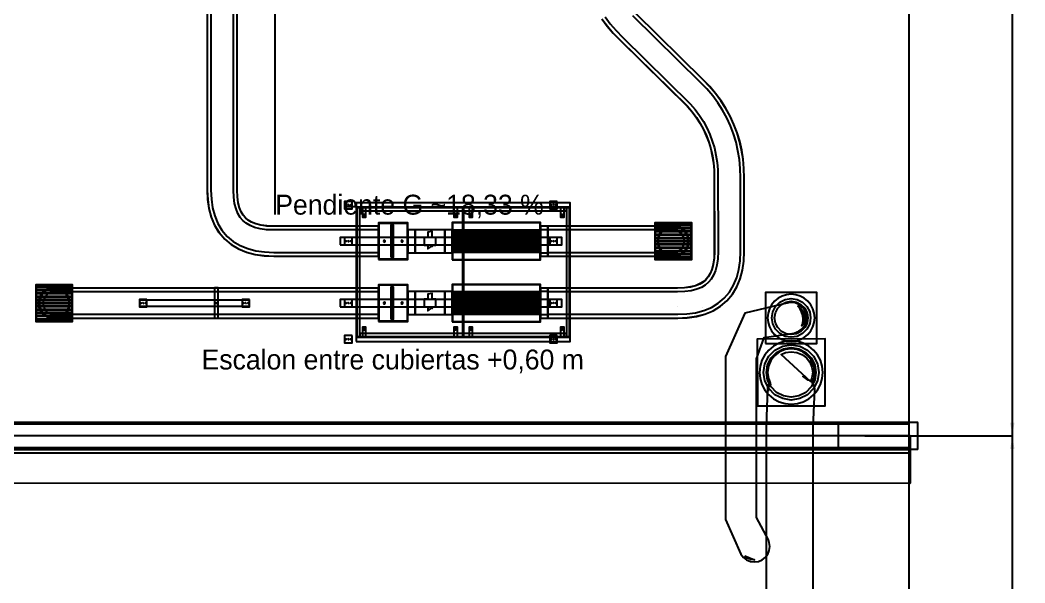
# Model space of a CAD drawing. Header units: metres. Extents: x 212.5 to 242.2, y -13.6 to 7.2.
# Drawn here: x 216.27 to 223.09, y -7 to -3.18 of the extents above; entities that cross this region are included whole.
import ezdxf

# ---------------------------------------------------------------- set-up
doc = ezdxf.new("R2010")
doc.units = ezdxf.units.M
for name, color, linetype in [('COTAS', 4, 'Continuous'), ('TEXTOS', 7, 'Continuous'), ('VISTA', 8, 'Continuous')]:
    doc.layers.add(name, color=color, linetype=linetype)
doc.dimstyles.get("Standard").update_dxf_attribs({"dimtxt": 2.5, "dimasz": 2.5, "dimexe": 1.25, "dimexo": 0.625, "dimtad": 1, "dimcen": 2.5, "dimazin": 3, "dimtfac": 1, "dimtmove": 0, "dimatfit": 3})

# ---------------------------------------------------------------- blocks, each defined once
blk = doc.blocks.new('_CLOSEDFILLED')
at = {"color": 0, "linetype": 'BYBLOCK'}
blk.add_solid([(-1, 0.164), (0, 0), (-1, -0.164)], dxfattribs=at)
blk = doc.blocks.new('*D2')
for p, q in [((223, 0.09), (223, -2.935)), ((222, 0), (223, 0)), ((223, -3.065), (223, -6.09)), ((222, -6), (223, -6))]:
    blk.add_line(p, q)
at = {"layer": 'Defpoints'}
for p in [(222, 0), (223, 0), (222, -6)]:
    blk.add_point(p, dxfattribs=at)
at = {"layer": 'COTAS', "xscale": 0.09, "yscale": 0.09}
for p, rotation in [((223, 0), 270), ((223, -6), 90)]:
    blk.add_blockref('_CLOSEDFILLED', p, dxfattribs=dict(at, rotation=rotation))
at = {"layer": 'COTAS', "insert": (223, -3), "char_height": 0.13, "attachment_point": 5, "rotation": 90}
blk.add_mtext('6', dxfattribs=at)
blk = doc.blocks.new('*D3')
for p, q in [((223, -5.91), (223, -8.935)), ((222, -6), (223, -6)), ((223, -9.065), (223, -12.09)), ((222, -12), (223, -12))]:
    blk.add_line(p, q)
at = {"layer": 'Defpoints'}
for p in [(222, -6), (223, -6), (222, -12)]:
    blk.add_point(p, dxfattribs=at)
at = {"layer": 'COTAS', "xscale": 0.09, "yscale": 0.09}
for p, rotation in [((223, -6), 270), ((223, -12), 90)]:
    blk.add_blockref('_CLOSEDFILLED', p, dxfattribs=dict(at, rotation=rotation))
at = {"layer": 'COTAS', "insert": (223, -9), "char_height": 0.13, "attachment_point": 5, "rotation": 90}
blk.add_mtext('6', dxfattribs=at)

msp = doc.modelspace()

# ---------------------------------------------------------------- linework, layer by layer
at = {"layer": 'VISTA'}
msp.add_line((218, -4.5), (218, -1), dxfattribs=at)
for points in [[(222.3, -6.0788), (222.3, 0.0984), (213.7, 0.0984), (213.7, -6.0788), (222.3, -6.0788)], [(218.521, -4.41), (218.471, -4.41), (218.471, -4.46), (218.521, -4.46), (218.521, -4.41)], [(218.55, -4.45), (220, -4.45), (220, -4.42), (218.55, -4.42), (218.55, -4.45)], [(219.913, -4.41), (219.863, -4.41), (219.863, -4.46), (219.913, -4.46), (219.913, -4.41)], [(218.4792, -4.4368), (218.4818, -4.4358), (218.4808, -4.4332), (218.4782, -4.4342), (218.4792, -4.4368)], [(218.4784, -4.4334), (218.4816, -4.4334), (218.4816, -4.4366), (218.4784, -4.4366), (218.4784, -4.4334)], [(218.4949, -4.4378), (218.4988, -4.4361), (218.4971, -4.4322), (218.4932, -4.4339), (218.4949, -4.4378)], [(218.5098, -4.4354), (218.5116, -4.4328), (218.5142, -4.4346), (218.5124, -4.4372), (218.5098, -4.4354)], [(218.5112, -4.4368), (218.5138, -4.4358), (218.5128, -4.4332), (218.5102, -4.4342), (218.5112, -4.4368)], [(218.55, -5.33), (218.575, -5.33), (218.575, -4.45), (218.55, -4.45), (218.55, -5.33)], [(218.55, -5.33), (218.575, -5.33), (218.575, -4.45), (218.55, -4.45), (218.55, -5.33)], [(219.2735, -5.327), (219.2735, -4.453), (218.553, -4.453), (218.553, -5.327), (219.2735, -5.327)], [(218.575, -4.475), (219.975, -4.475), (219.975, -4.45), (218.575, -4.45), (218.575, -4.475)], [(218.575, -4.475), (219.975, -4.475), (219.975, -4.45), (218.575, -4.45), (218.575, -4.475)], [(218.591, -4.45), (218.591, -4.517), (218.615, -4.517), (218.615, -4.45), (218.591, -4.45)], [(219.2115, -4.45), (219.2115, -4.517), (219.2355, -4.517), (219.2355, -4.45), (219.2115, -4.45)], [(219.997, -5.327), (219.997, -4.453), (219.2765, -4.453), (219.2765, -5.327), (219.997, -5.327)], [(219.3145, -4.45), (219.3145, -4.517), (219.3385, -4.517), (219.3385, -4.45), (219.3145, -4.45)], [(219.8712, -4.4368), (219.8738, -4.4358), (219.8728, -4.4332), (219.8702, -4.4342), (219.8712, -4.4368)], [(219.8704, -4.4334), (219.8736, -4.4334), (219.8736, -4.4366), (219.8704, -4.4366), (219.8704, -4.4334)], [(219.8869, -4.4378), (219.8908, -4.4361), (219.8891, -4.4322), (219.8852, -4.4339), (219.8869, -4.4378)], [(219.9018, -4.4354), (219.9036, -4.4328), (219.9062, -4.4346), (219.9044, -4.4372), (219.9018, -4.4354)], [(219.9032, -4.4368), (219.9058, -4.4358), (219.9048, -4.4332), (219.9022, -4.4342), (219.9032, -4.4368)], [(219.935, -4.45), (219.935, -4.517), (219.959, -4.517), (219.959, -4.45), (219.935, -4.45)], [(219.975, -5.33), (220, -5.33), (220, -4.45), (219.975, -4.45), (219.975, -5.33)], [(219.975, -5.33), (220, -5.33), (220, -4.45), (219.975, -4.45), (219.975, -5.33)], [(218.596, -4.509), (218.61, -4.509), (218.61, -4.501), (218.596, -4.501), (218.596, -4.509)], [(218.5975, -4.5073), (218.6007, -4.5105), (218.6053, -4.5105), (218.6085, -4.5073), (218.6085, -4.5027), (218.6053, -4.4995), (218.6007, -4.4995), (218.5975, -4.5027), (218.5975, -4.5073)], [(218.6071, -4.5042), (218.6038, -4.5091), (218.5989, -4.5058), (218.6022, -4.5009), (218.6071, -4.5042)], [(218.6015, -4.5087), (218.6067, -4.5065), (218.6045, -4.5013), (218.5993, -4.5035), (218.6015, -4.5087)], [(218.6007, -4.5015), (218.6065, -4.5027), (218.6053, -4.5085), (218.5995, -4.5073), (218.6007, -4.5015)], [(218.7, -4.557), (218.9, -4.557), (218.9, -4.555), (218.7, -4.555), (218.7, -4.557)], [(218.7, -4.803), (218.702, -4.803), (218.702, -4.557), (218.7, -4.557), (218.7, -4.803)], [(218.7, -4.803), (218.9, -4.803), (218.9, -4.557), (218.7, -4.557), (218.7, -4.803)], [(218.702, -4.803), (218.898, -4.803), (218.898, -4.557), (218.702, -4.557), (218.702, -4.803)], [(218.898, -4.803), (218.9, -4.803), (218.9, -4.557), (218.898, -4.557), (218.898, -4.803)], [(219.2, -4.8058), (219.8, -4.8058), (219.8, -4.5542), (219.2, -4.5542), (219.2, -4.8058)], [(219.2, -4.805), (219.202, -4.805), (219.202, -4.555), (219.2, -4.555), (219.2, -4.805)], [(219.202, -4.805), (219.798, -4.805), (219.798, -4.555), (219.202, -4.555), (219.202, -4.805)], [(219.2165, -4.509), (219.2305, -4.509), (219.2305, -4.501), (219.2165, -4.501), (219.2165, -4.509)], [(219.218, -4.5073), (219.2212, -4.5105), (219.2258, -4.5105), (219.229, -4.5073), (219.229, -4.5027), (219.2258, -4.4995), (219.2212, -4.4995), (219.218, -4.5027), (219.218, -4.5073)], [(219.2251, -4.5089), (219.2196, -4.5066), (219.2219, -4.5011), (219.2274, -4.5034), (219.2251, -4.5089)], [(219.222, -4.5087), (219.2272, -4.5065), (219.225, -4.5013), (219.2198, -4.5035), (219.222, -4.5087)], [(219.2212, -4.5015), (219.227, -4.5027), (219.2258, -4.5085), (219.22, -4.5073), (219.2212, -4.5015)], [(219.3195, -4.509), (219.3335, -4.509), (219.3335, -4.501), (219.3195, -4.501), (219.3195, -4.509)], [(219.321, -4.5073), (219.3242, -4.5105), (219.3288, -4.5105), (219.332, -4.5073), (219.332, -4.5027), (219.3288, -4.4995), (219.3242, -4.4995), (219.321, -4.5027), (219.321, -4.5073)], [(219.3306, -4.5042), (219.3273, -4.5091), (219.3224, -4.5058), (219.3257, -4.5009), (219.3306, -4.5042)], [(219.325, -4.5087), (219.3302, -4.5065), (219.328, -4.5013), (219.3228, -4.5035), (219.325, -4.5087)], [(219.3242, -4.5015), (219.33, -4.5027), (219.3288, -4.5085), (219.323, -4.5073), (219.3242, -4.5015)], [(219.798, -4.805), (219.8, -4.805), (219.8, -4.555), (219.798, -4.555), (219.798, -4.805)], [(219.94, -4.509), (219.954, -4.509), (219.954, -4.501), (219.94, -4.501), (219.94, -4.509)], [(219.9415, -4.5073), (219.9447, -4.5105), (219.9493, -4.5105), (219.9525, -4.5073), (219.9525, -4.5027), (219.9493, -4.4995), (219.9447, -4.4995), (219.9415, -4.5027), (219.9415, -4.5073)], [(219.9486, -4.5089), (219.9431, -4.5066), (219.9454, -4.5011), (219.9509, -4.5034), (219.9486, -4.5089)], [(219.9455, -4.5087), (219.9507, -4.5065), (219.9485, -4.5013), (219.9433, -4.5035), (219.9455, -4.5087)], [(219.9447, -4.5015), (219.9505, -4.5027), (219.9493, -4.5085), (219.9435, -4.5073), (219.9447, -4.5015)], [(220.575, -4.56), (220.825, -4.56), (220.825, -4.555), (220.575, -4.555), (220.575, -4.56)], [(220.825, -4.555), (220.575, -4.555), (220.575, -4.805), (220.825, -4.805), (220.825, -4.555)], [(220.575, -4.8), (220.58, -4.8), (220.58, -4.56), (220.575, -4.56), (220.575, -4.8)], [(220.82, -4.8), (220.825, -4.8), (220.825, -4.56), (220.82, -4.56), (220.82, -4.8)], [(218.785, -4.58), (218.803, -4.58), (218.803, -4.572), (218.785, -4.572), (218.785, -4.58)], [(218.785, -4.78), (218.803, -4.78), (218.803, -4.58), (218.785, -4.58), (218.785, -4.78)], [(218.785, -4.78), (218.803, -4.78), (218.803, -4.58), (218.785, -4.58), (218.785, -4.78)], [(218.793, -4.78), (218.795, -4.78), (218.795, -4.58), (218.793, -4.58), (218.793, -4.78)], [(218.9, -4.758), (218.95, -4.758), (218.95, -4.602), (218.9, -4.602), (218.9, -4.758)], [(218.95, -4.758), (219.15, -4.758), (219.15, -4.602), (218.95, -4.602), (218.95, -4.758)], [(219.01, -4.706), (219.0346, -4.706), (219.0346, -4.732), (219.0617, -4.713), (219.0654, -4.7156), (219.0654, -4.706), (219.09, -4.706), (219.09, -4.654), (219.0654, -4.654), (219.0654, -4.6141), (219.0346, -4.6188), (219.0346, -4.654), (219.01, -4.654), (219.01, -4.706)], [(219.15, -4.758), (219.2, -4.758), (219.2, -4.602), (219.15, -4.602), (219.15, -4.758)], [(219.798, -4.6052), (219.798, -4.6044), (219.202, -4.6044), (219.798, -4.6052)], [(219.202, -4.6103), (219.798, -4.6103), (219.798, -4.6065), (219.202, -4.6065), (219.202, -4.6103)], [(219.798, -4.6103), (219.798, -4.6065), (219.202, -4.6065), (219.202, -4.6096), (219.798, -4.6103)], [(219.202, -4.6223), (219.798, -4.6223), (219.798, -4.6159), (219.202, -4.6159), (219.202, -4.6223)], [(219.798, -4.6223), (219.798, -4.6159), (219.202, -4.6159), (219.202, -4.6217), (219.798, -4.6223)], [(219.202, -4.6399), (219.798, -4.6399), (219.798, -4.6316), (219.202, -4.6316), (219.202, -4.6399)], [(219.798, -4.6399), (219.798, -4.6316), (219.202, -4.6316), (219.202, -4.6395), (219.798, -4.6399)], [(219.8, -4.7815), (219.85, -4.7815), (219.85, -4.5785), (219.8, -4.5785), (219.8, -4.7815)], [(219.8, -4.758), (219.85, -4.758), (219.85, -4.602), (219.8, -4.602), (219.8, -4.758)], [(219.85, -4.7815), (220.7, -4.7815), (220.7198, -4.7796), (220.7388, -4.7738), (220.7564, -4.7644), (220.7718, -4.7518), (220.7844, -4.7364), (220.7938, -4.7188), (220.7996, -4.6998), (220.8015, -4.68), (220.7996, -4.6602), (220.7938, -4.6412), (220.7844, -4.6236), (220.7718, -4.6082), (220.7564, -4.5956), (220.7388, -4.5862), (220.7198, -4.5804), (220.7, -4.5785), (219.85, -4.5785), (219.85, -4.7815)], [(219.85, -4.781), (220.7, -4.781), (220.7197, -4.7791), (220.7387, -4.7733), (220.7561, -4.764), (220.7714, -4.7514), (220.784, -4.7361), (220.7933, -4.7187), (220.7991, -4.6997), (220.801, -4.68), (220.7991, -4.6603), (220.7933, -4.6413), (220.784, -4.6239), (220.7714, -4.6086), (220.7561, -4.596), (220.7387, -4.5867), (220.7197, -4.5809), (220.7, -4.579), (219.85, -4.579), (219.85, -4.781)], [(219.85, -4.756), (220.7, -4.756), (220.7291, -4.7502), (220.7537, -4.7337), (220.7632, -4.7222), (220.7702, -4.7091), (220.776, -4.68), (220.7702, -4.6509), (220.7537, -4.6263), (220.7291, -4.6098), (220.7, -4.604), (219.85, -4.604), (219.85, -4.756)], [(220.58, -4.5715), (220.82, -4.5715), (220.82, -4.5685), (220.58, -4.5685), (220.58, -4.5715)], [(220.58, -4.5935), (220.82, -4.5935), (220.82, -4.5905), (220.58, -4.5905), (220.58, -4.5935)], [(220.58, -4.6155), (220.82, -4.6155), (220.82, -4.6125), (220.58, -4.6125), (220.58, -4.6155)], [(220.58, -4.6375), (220.82, -4.6375), (220.82, -4.6345), (220.58, -4.6345), (220.58, -4.6375)], [(220.597, -4.7005), (220.595, -4.68), (220.597, -4.6595), (220.603, -4.6398), (220.6127, -4.6217), (220.6258, -4.6058), (220.6417, -4.5927), (220.6598, -4.583), (220.6795, -4.577), (220.7, -4.575), (220.7205, -4.577), (220.7402, -4.583), (220.7583, -4.5927), (220.7742, -4.6058), (220.7873, -4.6217), (220.797, -4.6398), (220.803, -4.6595), (220.805, -4.68), (220.803, -4.7005), (220.797, -4.7202), (220.7873, -4.7383), (220.7742, -4.7542), (220.7583, -4.7673), (220.7402, -4.777), (220.7205, -4.783), (220.7, -4.785), (220.6795, -4.783), (220.6598, -4.777), (220.6417, -4.7673), (220.6258, -4.7542), (220.6127, -4.7383), (220.603, -4.7202), (220.597, -4.7005)], [(220.595, -4.68), (220.597, -4.7005), (220.603, -4.7202), (220.6127, -4.7383), (220.6258, -4.7542), (220.6417, -4.7673), (220.6598, -4.777), (220.6795, -4.783), (220.7, -4.785), (220.7205, -4.783), (220.7402, -4.777), (220.7583, -4.7673), (220.7742, -4.7542), (220.7873, -4.7383), (220.797, -4.7202), (220.803, -4.7005), (220.805, -4.68), (220.803, -4.6595), (220.797, -4.6398), (220.7873, -4.6217), (220.7742, -4.6058), (220.7583, -4.5927), (220.7402, -4.583), (220.7205, -4.577), (220.7, -4.575), (220.6795, -4.577), (220.6598, -4.583), (220.6417, -4.5927), (220.6258, -4.6058), (220.6127, -4.6217), (220.603, -4.6398), (220.597, -4.6595), (220.595, -4.68)], [(220.6135, -4.7378), (220.6039, -4.7198), (220.598, -4.7003), (220.596, -4.68), (220.598, -4.6597), (220.6039, -4.6402), (220.6135, -4.6222), (220.6265, -4.6065), (220.6422, -4.5935), (220.6602, -4.5839), (220.6797, -4.578), (220.7, -4.576), (220.7203, -4.578), (220.7398, -4.5839), (220.7578, -4.5935), (220.7735, -4.6065), (220.7865, -4.6222), (220.7961, -4.6402), (220.802, -4.6597), (220.804, -4.68), (220.802, -4.7003), (220.7961, -4.7198), (220.7865, -4.7378), (220.7735, -4.7535), (220.7578, -4.7665), (220.7398, -4.7761), (220.7203, -4.782), (220.7, -4.784), (220.6797, -4.782), (220.6602, -4.7761), (220.6422, -4.7665), (220.6265, -4.7535), (220.6135, -4.7378)], [(220.596, -4.68), (220.598, -4.7003), (220.6039, -4.7198), (220.6135, -4.7378), (220.6265, -4.7535), (220.6422, -4.7665), (220.6602, -4.7761), (220.6797, -4.782), (220.7, -4.784), (220.7203, -4.782), (220.7398, -4.7761), (220.7578, -4.7665), (220.7735, -4.7535), (220.7865, -4.7378), (220.7961, -4.7198), (220.802, -4.7003), (220.804, -4.68), (220.802, -4.6597), (220.7961, -4.6402), (220.7865, -4.6222), (220.7735, -4.6065), (220.7578, -4.5935), (220.7398, -4.5839), (220.7203, -4.578), (220.7, -4.576), (220.6797, -4.578), (220.6602, -4.5839), (220.6422, -4.5935), (220.6265, -4.6065), (220.6135, -4.6222), (220.6039, -4.6402), (220.598, -4.6597), (220.596, -4.68)], [(220.6156, -4.7364), (220.6062, -4.7188), (220.6005, -4.6998), (220.5985, -4.68), (220.6005, -4.6602), (220.6062, -4.6412), (220.6156, -4.6236), (220.6282, -4.6082), (220.6436, -4.5956), (220.6612, -4.5862), (220.6802, -4.5804), (220.7, -4.5785), (220.7198, -4.5804), (220.7388, -4.5862), (220.7564, -4.5956), (220.7718, -4.6082), (220.7844, -4.6236), (220.7938, -4.6412), (220.7996, -4.6602), (220.8015, -4.68), (220.7996, -4.6998), (220.7938, -4.7188), (220.7844, -4.7364), (220.7718, -4.7518), (220.7564, -4.7644), (220.7388, -4.7738), (220.7198, -4.7796), (220.7, -4.7815), (220.6802, -4.7796), (220.6612, -4.7738), (220.6436, -4.7644), (220.6282, -4.7518), (220.6156, -4.7364)], [(220.7245, -4.6084), (220.7245, -4.6084), (220.7245, -4.6084), (220.7245, -4.6084)], [(220.7331, -4.6), (220.7331, -4.6), (220.7331, -4.6), (220.7331, -4.6)], [(220.7844, -4.6236), (220.7844, -4.6236), (220.7844, -4.6236), (220.7844, -4.6236)], [(217.7126, -4.6936), (217.7126, -4.6936), (217.7126, -4.6936), (217.7126, -4.6936)], [(218.44, -4.705), (219.944, -4.705), (219.944, -4.655), (218.44, -4.655), (218.44, -4.705)], [(218.521, -4.655), (218.471, -4.655), (218.471, -4.705), (218.521, -4.705), (218.521, -4.655)], [(218.4792, -4.6818), (218.4818, -4.6808), (218.4808, -4.6782), (218.4782, -4.6792), (218.4792, -4.6818)], [(218.4784, -4.6784), (218.4816, -4.6784), (218.4816, -4.6816), (218.4784, -4.6816), (218.4784, -4.6784)], [(218.4949, -4.6828), (218.4988, -4.6811), (218.4971, -4.6772), (218.4932, -4.6789), (218.4949, -4.6828)], [(218.5098, -4.6804), (218.5116, -4.6778), (218.5142, -4.6796), (218.5124, -4.6822), (218.5098, -4.6804)], [(218.5112, -4.6818), (218.5138, -4.6808), (218.5128, -4.6782), (218.5102, -4.6792), (218.5112, -4.6818)], [(218.735, -4.6833), (218.7388, -4.6859), (218.7433, -4.685), (218.7459, -4.6812), (218.745, -4.6767), (218.7412, -4.6741), (218.7367, -4.675), (218.7341, -4.6788), (218.735, -4.6833)], [(218.7389, -4.6828), (218.7428, -4.6811), (218.7411, -4.6772), (218.7372, -4.6789), (218.7389, -4.6828)], [(218.7379, -4.6779), (218.7421, -4.6779), (218.7421, -4.6821), (218.7379, -4.6821), (218.7379, -4.6779)], [(218.855, -4.6833), (218.8588, -4.6859), (218.8633, -4.685), (218.8659, -4.6812), (218.865, -4.6767), (218.8612, -4.6741), (218.8567, -4.675), (218.8541, -4.6788), (218.855, -4.6833)], [(218.8589, -4.6828), (218.8628, -4.6811), (218.8611, -4.6772), (218.8572, -4.6789), (218.8589, -4.6828)], [(218.8579, -4.6779), (218.8621, -4.6779), (218.8621, -4.6821), (218.8579, -4.6821), (218.8579, -4.6779)], [(219.202, -4.6615), (219.798, -4.6615), (219.798, -4.6519), (219.202, -4.6519), (219.202, -4.6615)], [(219.798, -4.6615), (219.798, -4.6519), (219.202, -4.6519), (219.202, -4.6613), (219.798, -4.6615)], [(219.202, -4.6849), (219.798, -4.6849), (219.798, -4.6751), (219.202, -4.6751), (219.202, -4.6849)], [(219.202, -4.6849), (219.798, -4.6849), (219.798, -4.6751), (219.202, -4.6751), (219.202, -4.6849)], [(219.202, -4.7081), (219.798, -4.7081), (219.798, -4.6985), (219.202, -4.6987), (219.202, -4.7081)], [(219.798, -4.7081), (219.798, -4.6985), (219.202, -4.6985), (219.202, -4.7078), (219.798, -4.7081)], [(219.295, -4.6833), (219.2988, -4.6859), (219.3033, -4.685), (219.3059, -4.6812), (219.305, -4.6767), (219.3012, -4.6741), (219.2967, -4.675), (219.2941, -4.6788), (219.295, -4.6833)], [(219.2989, -4.6828), (219.3028, -4.6811), (219.3011, -4.6772), (219.2972, -4.6789), (219.2989, -4.6828)], [(219.2979, -4.6779), (219.3021, -4.6779), (219.3021, -4.6821), (219.2979, -4.6821), (219.2979, -4.6779)], [(219.695, -4.6833), (219.6988, -4.6859), (219.7033, -4.685), (219.7059, -4.6812), (219.705, -4.6767), (219.7012, -4.6741), (219.6967, -4.675), (219.6941, -4.6788), (219.695, -4.6833)], [(219.6989, -4.6828), (219.7028, -4.6811), (219.7011, -4.6772), (219.6972, -4.6789), (219.6989, -4.6828)], [(219.6979, -4.6779), (219.7021, -4.6779), (219.7021, -4.6821), (219.6979, -4.6821), (219.6979, -4.6779)], [(219.913, -4.655), (219.863, -4.655), (219.863, -4.705), (219.913, -4.705), (219.913, -4.655)], [(219.8712, -4.6818), (219.8738, -4.6808), (219.8728, -4.6782), (219.8702, -4.6792), (219.8712, -4.6818)], [(219.8704, -4.6784), (219.8736, -4.6784), (219.8736, -4.6816), (219.8704, -4.6816), (219.8704, -4.6784)], [(219.8869, -4.6828), (219.8908, -4.6811), (219.8891, -4.6772), (219.8852, -4.6789), (219.8869, -4.6828)], [(219.9018, -4.6804), (219.9036, -4.6778), (219.9062, -4.6796), (219.9044, -4.6822), (219.9018, -4.6804)], [(219.9032, -4.6818), (219.9058, -4.6808), (219.9048, -4.6782), (219.9022, -4.6792), (219.9032, -4.6818)], [(220.58, -4.6595), (220.82, -4.6595), (220.82, -4.6565), (220.58, -4.6565), (220.58, -4.6595)], [(220.58, -4.6815), (220.82, -4.6815), (220.82, -4.6785), (220.58, -4.6785), (220.58, -4.6815)], [(220.58, -4.7035), (220.82, -4.7035), (220.82, -4.7005), (220.58, -4.7005), (220.58, -4.7035)], [(220.7991, -4.6997), (220.7991, -4.6997), (220.7991, -4.6997), (220.7991, -4.6997)], [(219.202, -4.7284), (219.798, -4.7284), (219.798, -4.72), (219.202, -4.7205), (219.202, -4.7284)], [(219.798, -4.7284), (219.798, -4.72), (219.202, -4.72), (219.202, -4.7279), (219.798, -4.7284)], [(219.202, -4.7441), (219.798, -4.7441), (219.798, -4.7377), (219.202, -4.7383), (219.202, -4.7441)], [(219.798, -4.7441), (219.798, -4.7377), (219.202, -4.7377), (219.202, -4.7434), (219.798, -4.7441)], [(219.202, -4.7535), (219.798, -4.7535), (219.798, -4.7497), (219.202, -4.7504), (219.202, -4.7535)], [(219.798, -4.7535), (219.798, -4.7497), (219.202, -4.7497), (219.202, -4.7527), (219.798, -4.7535)], [(219.798, -4.7556), (219.798, -4.7548), (219.202, -4.7548), (219.798, -4.7556)], [(220.58, -4.7255), (220.82, -4.7255), (220.82, -4.7225), (220.58, -4.7225), (220.58, -4.7255)], [(220.58, -4.7475), (220.82, -4.7475), (220.82, -4.7445), (220.58, -4.7445), (220.58, -4.7475)], [(220.58, -4.7695), (220.82, -4.7695), (220.82, -4.7665), (220.58, -4.7665), (220.58, -4.7695)], [(220.7564, -4.7644), (220.7564, -4.7644), (220.7564, -4.7644), (220.7564, -4.7644)], [(220.7632, -4.7222), (220.7632, -4.7222), (220.7632, -4.7222), (220.7632, -4.7222)], [(220.7718, -4.7518), (220.7718, -4.7518), (220.7718, -4.7518), (220.7718, -4.7518)], [(220.7844, -4.7364), (220.7844, -4.7364), (220.7844, -4.7364), (220.7844, -4.7364)], [(218.7, -4.805), (218.9, -4.805), (218.9, -4.803), (218.7, -4.803), (218.7, -4.805)], [(218.785, -4.788), (218.803, -4.788), (218.803, -4.78), (218.785, -4.78), (218.785, -4.788)], [(220.575, -4.805), (220.825, -4.805), (220.825, -4.8), (220.575, -4.8), (220.575, -4.805)], [(220.58, -4.7915), (220.82, -4.7915), (220.82, -4.7885), (220.58, -4.7885), (220.58, -4.7915)], [(220.9623, -4.8712), (220.9623, -4.8712), (220.9618, -4.871), (220.9623, -4.8712)], [(216.375, -4.98), (216.625, -4.98), (216.625, -4.975), (216.375, -4.975), (216.375, -4.98)], [(216.625, -4.975), (216.375, -4.975), (216.375, -5.225), (216.625, -5.225), (216.625, -4.975)], [(218.7, -4.977), (218.9, -4.977), (218.9, -4.975), (218.7, -4.975), (218.7, -4.977)], [(219.2, -5.2258), (219.8, -5.2258), (219.8, -4.9742), (219.2, -4.9742), (219.2, -5.2258)], [(219.2, -5.225), (219.202, -5.225), (219.202, -4.975), (219.2, -4.975), (219.2, -5.225)], [(219.202, -5.225), (219.798, -5.225), (219.798, -4.975), (219.202, -4.975), (219.202, -5.225)], [(219.798, -5.225), (219.8, -5.225), (219.8, -4.975), (219.798, -4.975), (219.798, -5.225)], [(220.9022, -4.957), (220.9022, -4.957), (220.9019, -4.9566), (220.9022, -4.957)], [(216.375, -5.22), (216.38, -5.22), (216.38, -4.98), (216.375, -4.98), (216.375, -5.22)], [(216.38, -4.9915), (216.62, -4.9915), (216.62, -4.9885), (216.38, -4.9885), (216.38, -4.9915)], [(216.38, -5.0135), (216.62, -5.0135), (216.62, -5.0105), (216.38, -5.0105), (216.38, -5.0135)], [(216.38, -5.0355), (216.62, -5.0355), (216.62, -5.0325), (216.38, -5.0325), (216.38, -5.0355)], [(216.397, -5.1205), (216.395, -5.1), (216.397, -5.0795), (216.403, -5.0598), (216.4127, -5.0417), (216.4258, -5.0258), (216.4417, -5.0127), (216.4598, -5.003), (216.4795, -4.997), (216.5, -4.995), (216.5205, -4.997), (216.5402, -5.003), (216.5583, -5.0127), (216.5742, -5.0258), (216.5873, -5.0417), (216.597, -5.0598), (216.603, -5.0795), (216.605, -5.1), (216.603, -5.1205), (216.597, -5.1402), (216.5873, -5.1583), (216.5742, -5.1742), (216.5583, -5.1873), (216.5402, -5.197), (216.5205, -5.203), (216.5, -5.205), (216.4795, -5.203), (216.4598, -5.197), (216.4417, -5.1873), (216.4258, -5.1742), (216.4127, -5.1583), (216.403, -5.1402), (216.397, -5.1205)], [(216.395, -5.1), (216.397, -5.1205), (216.403, -5.1402), (216.4127, -5.1583), (216.4258, -5.1742), (216.4417, -5.1873), (216.4598, -5.197), (216.4795, -5.203), (216.5, -5.205), (216.5205, -5.203), (216.5402, -5.197), (216.5583, -5.1873), (216.5742, -5.1742), (216.5873, -5.1583), (216.597, -5.1402), (216.603, -5.1205), (216.605, -5.1), (216.603, -5.0795), (216.597, -5.0598), (216.5873, -5.0417), (216.5742, -5.0258), (216.5583, -5.0127), (216.5402, -5.003), (216.5205, -4.997), (216.5, -4.995), (216.4795, -4.997), (216.4598, -5.003), (216.4417, -5.0127), (216.4258, -5.0258), (216.4127, -5.0417), (216.403, -5.0598), (216.397, -5.0795), (216.395, -5.1)], [(216.4135, -5.1578), (216.4039, -5.1398), (216.398, -5.1203), (216.396, -5.1), (216.398, -5.0797), (216.4039, -5.0602), (216.4135, -5.0422), (216.4265, -5.0265), (216.4422, -5.0135), (216.4602, -5.0039), (216.4797, -4.998), (216.5, -4.996), (216.5203, -4.998), (216.5398, -5.0039), (216.5578, -5.0135), (216.5735, -5.0265), (216.5865, -5.0422), (216.5961, -5.0602), (216.602, -5.0797), (216.604, -5.1), (216.602, -5.1203), (216.5961, -5.1398), (216.5865, -5.1578), (216.5735, -5.1735), (216.5578, -5.1865), (216.5398, -5.1961), (216.5203, -5.202), (216.5, -5.204), (216.4797, -5.202), (216.4602, -5.1961), (216.4422, -5.1865), (216.4265, -5.1735), (216.4135, -5.1578)], [(216.396, -5.1), (216.398, -5.1203), (216.4039, -5.1398), (216.4135, -5.1578), (216.4265, -5.1735), (216.4422, -5.1865), (216.4602, -5.1961), (216.4797, -5.202), (216.5, -5.204), (216.5203, -5.202), (216.5398, -5.1961), (216.5578, -5.1865), (216.5735, -5.1735), (216.5865, -5.1578), (216.5961, -5.1398), (216.602, -5.1203), (216.604, -5.1), (216.602, -5.0797), (216.5961, -5.0602), (216.5865, -5.0422), (216.5735, -5.0265), (216.5578, -5.0135), (216.5398, -5.0039), (216.5203, -4.998), (216.5, -4.996), (216.4797, -4.998), (216.4602, -5.0039), (216.4422, -5.0135), (216.4265, -5.0265), (216.4135, -5.0422), (216.4039, -5.0602), (216.398, -5.0797), (216.396, -5.1)], [(216.4156, -5.1564), (216.4062, -5.1388), (216.4005, -5.1198), (216.3985, -5.1), (216.4005, -5.0802), (216.4062, -5.0612), (216.4156, -5.0436), (216.4282, -5.0282), (216.4436, -5.0156), (216.4612, -5.0062), (216.4802, -5.0004), (216.5, -4.9985), (216.5198, -5.0004), (216.5388, -5.0062), (216.5564, -5.0156), (216.5718, -5.0282), (216.5844, -5.0436), (216.5938, -5.0612), (216.5995, -5.0802), (216.6015, -5.1), (216.5995, -5.1198), (216.5938, -5.1388), (216.5844, -5.1564), (216.5718, -5.1718), (216.5564, -5.1844), (216.5388, -5.1938), (216.5198, -5.1996), (216.5, -5.2015), (216.4802, -5.1996), (216.4612, -5.1938), (216.4436, -5.1844), (216.4282, -5.1718), (216.4156, -5.1564)], [(216.3985, -5.1), (216.4005, -5.1198), (216.4062, -5.1388), (216.4156, -5.1564), (216.4282, -5.1718), (216.4436, -5.1844), (216.4612, -5.1938), (216.4802, -5.1996), (216.5, -5.2015), (218.7, -5.2015), (218.7, -4.9985), (216.5, -4.9985), (216.4802, -5.0004), (216.4612, -5.0062), (216.4436, -5.0156), (216.4282, -5.0282), (216.4156, -5.0436), (216.4062, -5.0612), (216.4005, -5.0802), (216.3985, -5.1)], [(216.4009, -5.1197), (216.4067, -5.1387), (216.416, -5.1561), (216.4286, -5.1714), (216.4439, -5.184), (216.4613, -5.1933), (216.4803, -5.1991), (216.5, -5.201), (218.7, -5.201), (218.7, -4.999), (216.5, -4.999), (216.4803, -5.0009), (216.4613, -5.0067), (216.4439, -5.016), (216.4286, -5.0286), (216.416, -5.0439), (216.4067, -5.0613), (216.4009, -5.0803), (216.399, -5.1), (216.4009, -5.1197)], [(216.4156, -5.0436), (216.4156, -5.0436), (216.4156, -5.0436), (216.4156, -5.0436)], [(216.4255, -5.1148), (216.4368, -5.1422), (216.4578, -5.1632), (216.4852, -5.1745), (216.5, -5.176), (218.7, -5.176), (218.7, -5.024), (216.5, -5.024), (216.4852, -5.0255), (216.4578, -5.0368), (216.4368, -5.0578), (216.4255, -5.0852), (216.4255, -5.1148)], [(216.62, -5.22), (216.625, -5.22), (216.625, -4.98), (216.62, -4.98), (216.62, -5.22)], [(217.588, -5.1), (217.612, -5.1), (217.612, -4.997), (217.588, -4.997), (217.588, -5.1)], [(218.7, -5.223), (218.702, -5.223), (218.702, -4.977), (218.7, -4.977), (218.7, -5.223)], [(218.7, -5.223), (218.9, -5.223), (218.9, -4.977), (218.7, -4.977), (218.7, -5.223)], [(218.702, -5.223), (218.898, -5.223), (218.898, -4.977), (218.702, -4.977), (218.702, -5.223)], [(218.785, -5), (218.803, -5), (218.803, -4.992), (218.785, -4.992), (218.785, -5)], [(218.785, -5.2), (218.803, -5.2), (218.803, -5), (218.785, -5), (218.785, -5.2)], [(218.785, -5.2), (218.803, -5.2), (218.803, -5), (218.785, -5), (218.785, -5.2)], [(218.793, -5.2), (218.795, -5.2), (218.795, -5), (218.793, -5), (218.793, -5.2)], [(218.898, -5.223), (218.9, -5.223), (218.9, -4.977), (218.898, -4.977), (218.898, -5.223)], [(218.9, -5.178), (218.95, -5.178), (218.95, -5.022), (218.9, -5.022), (218.9, -5.178)], [(218.95, -5.178), (219.15, -5.178), (219.15, -5.022), (218.95, -5.022), (218.95, -5.178)], [(219.01, -5.126), (219.0346, -5.126), (219.0346, -5.152), (219.0617, -5.133), (219.0654, -5.1356), (219.0654, -5.126), (219.09, -5.126), (219.09, -5.074), (219.0654, -5.074), (219.0654, -5.0341), (219.0346, -5.0388), (219.0346, -5.074), (219.01, -5.074), (219.01, -5.126)], [(219.15, -5.178), (219.2, -5.178), (219.2, -5.022), (219.15, -5.022), (219.15, -5.178)], [(219.798, -5.0252), (219.798, -5.0244), (219.202, -5.0244), (219.798, -5.0252)], [(219.202, -5.0303), (219.798, -5.0303), (219.798, -5.0265), (219.202, -5.0265), (219.202, -5.0303)], [(219.798, -5.0303), (219.798, -5.0265), (219.202, -5.0265), (219.202, -5.0296), (219.798, -5.0303)], [(219.202, -5.0423), (219.798, -5.0423), (219.798, -5.0359), (219.202, -5.0359), (219.202, -5.0423)], [(219.798, -5.0423), (219.798, -5.0359), (219.202, -5.0359), (219.202, -5.0417), (219.798, -5.0423)], [(219.8, -5.2015), (219.85, -5.2015), (219.85, -4.9985), (219.8, -4.9985), (219.8, -5.2015)], [(219.8, -5.178), (219.85, -5.178), (219.85, -5.022), (219.8, -5.022), (219.8, -5.178)], [(220.7298, -5.0258), (220.7298, -5.0258), (220.7298, -5.0258), (220.7298, -5.0258)], [(221.1081, -4.9779), (221.1081, -4.9779), (221.1081, -4.9779), (221.1081, -4.9779)], [(221.1082, -4.978), (221.1082, -4.978), (221.1091, -4.9784), (221.1082, -4.978)], [(221.1247, -4.9862), (221.1247, -4.9862), (221.1247, -4.9862), (221.1247, -4.9862)], [(221.3253, -5.3731), (221.6747, -5.3731), (221.6747, -5.0269), (221.325, -5.0276), (221.3253, -5.3731)], [(221.3869, -5.0869), (221.367, -5.1111), (221.3522, -5.1388), (221.3431, -5.1688), (221.34, -5.2), (221.3431, -5.2312), (221.3522, -5.2612), (221.367, -5.2889), (221.3869, -5.3131), (221.4111, -5.333), (221.4388, -5.3478), (221.4688, -5.3569), (221.5, -5.36), (221.5312, -5.3569), (221.5612, -5.3478), (221.5889, -5.333), (221.6131, -5.3131), (221.633, -5.2889), (221.6478, -5.2612), (221.6569, -5.2312), (221.66, -5.2), (221.6569, -5.1688), (221.6478, -5.1388), (221.633, -5.1111), (221.6131, -5.0869), (221.5889, -5.067), (221.5612, -5.0522), (221.5312, -5.0431), (221.5, -5.04), (221.4688, -5.0431), (221.4388, -5.0522), (221.4111, -5.067), (221.3869, -5.0869)], [(216.38, -5.0575), (216.62, -5.0575), (216.62, -5.0545), (216.38, -5.0545), (216.38, -5.0575)], [(216.38, -5.0795), (216.62, -5.0795), (216.62, -5.0765), (216.38, -5.0765), (216.38, -5.0795)], [(216.38, -5.1015), (216.62, -5.1015), (216.62, -5.0985), (216.38, -5.0985), (216.38, -5.1015)], [(217.129, -5.075), (217.079, -5.075), (217.079, -5.125), (217.129, -5.125), (217.129, -5.075)], [(217.079, -5.12), (217.825, -5.12), (217.825, -5.08), (217.079, -5.08), (217.079, -5.12)], [(217.0872, -5.1018), (217.0898, -5.1008), (217.0888, -5.0982), (217.0862, -5.0992), (217.0872, -5.1018)], [(217.0864, -5.0984), (217.0896, -5.0984), (217.0896, -5.1016), (217.0864, -5.1016), (217.0864, -5.0984)], [(217.1029, -5.1028), (217.1068, -5.1011), (217.1051, -5.0972), (217.1012, -5.0989), (217.1029, -5.1028)], [(217.1178, -5.1004), (217.1196, -5.0978), (217.1222, -5.0996), (217.1204, -5.1022), (217.1178, -5.1004)], [(217.1192, -5.1018), (217.1218, -5.1008), (217.1208, -5.0982), (217.1182, -5.0992), (217.1192, -5.1018)], [(217.588, -5.203), (217.612, -5.203), (217.612, -5.1), (217.588, -5.1), (217.588, -5.203)], [(217.5989, -5.1028), (217.6028, -5.1011), (217.6011, -5.0972), (217.5972, -5.0989), (217.5989, -5.1028)], [(217.825, -5.075), (217.775, -5.075), (217.775, -5.125), (217.825, -5.125), (217.825, -5.075)], [(217.7832, -5.1018), (217.7858, -5.1008), (217.7848, -5.0982), (217.7822, -5.0992), (217.7832, -5.1018)], [(217.7824, -5.0984), (217.7856, -5.0984), (217.7856, -5.1016), (217.7824, -5.1016), (217.7824, -5.0984)], [(217.7989, -5.1028), (217.8028, -5.1011), (217.8011, -5.0972), (217.7972, -5.0989), (217.7989, -5.1028)], [(217.8138, -5.1004), (217.8156, -5.0978), (217.8182, -5.0996), (217.8164, -5.1022), (217.8138, -5.1004)], [(217.8152, -5.1018), (217.8178, -5.1008), (217.8168, -5.0982), (217.8142, -5.0992), (217.8152, -5.1018)], [(218.44, -5.125), (219.944, -5.125), (219.944, -5.075), (218.44, -5.075), (218.44, -5.125)], [(218.521, -5.075), (218.471, -5.075), (218.471, -5.125), (218.521, -5.125), (218.521, -5.075)], [(218.4792, -5.1018), (218.4818, -5.1008), (218.4808, -5.0982), (218.4782, -5.0992), (218.4792, -5.1018)], [(218.4784, -5.0984), (218.4816, -5.0984), (218.4816, -5.1016), (218.4784, -5.1016), (218.4784, -5.0984)], [(218.4949, -5.1028), (218.4988, -5.1011), (218.4971, -5.0972), (218.4932, -5.0989), (218.4949, -5.1028)], [(218.5098, -5.1004), (218.5116, -5.0978), (218.5142, -5.0996), (218.5124, -5.1022), (218.5098, -5.1004)], [(218.5112, -5.1018), (218.5138, -5.1008), (218.5128, -5.0982), (218.5102, -5.0992), (218.5112, -5.1018)], [(218.735, -5.1033), (218.7388, -5.1059), (218.7433, -5.105), (218.7459, -5.1012), (218.745, -5.0967), (218.7412, -5.0941), (218.7367, -5.095), (218.7341, -5.0988), (218.735, -5.1033)], [(218.7389, -5.1028), (218.7428, -5.1011), (218.7411, -5.0972), (218.7372, -5.0989), (218.7389, -5.1028)], [(218.7379, -5.0979), (218.7421, -5.0979), (218.7421, -5.1021), (218.7379, -5.1021), (218.7379, -5.0979)], [(218.855, -5.1033), (218.8588, -5.1059), (218.8633, -5.105), (218.8659, -5.1012), (218.865, -5.0967), (218.8612, -5.0941), (218.8567, -5.095), (218.8541, -5.0988), (218.855, -5.1033)], [(218.8589, -5.1028), (218.8628, -5.1011), (218.8611, -5.0972), (218.8572, -5.0989), (218.8589, -5.1028)], [(218.8579, -5.0979), (218.8621, -5.0979), (218.8621, -5.1021), (218.8579, -5.1021), (218.8579, -5.0979)], [(219.202, -5.0599), (219.798, -5.0599), (219.798, -5.0516), (219.202, -5.0516), (219.202, -5.0599)], [(219.798, -5.0599), (219.798, -5.0516), (219.202, -5.0516), (219.202, -5.0595), (219.798, -5.0599)], [(219.202, -5.0815), (219.798, -5.0815), (219.798, -5.0719), (219.202, -5.0719), (219.202, -5.0815)], [(219.798, -5.0815), (219.798, -5.0719), (219.202, -5.0719), (219.202, -5.0813), (219.798, -5.0815)], [(219.202, -5.1049), (219.798, -5.1049), (219.798, -5.0951), (219.202, -5.0951), (219.202, -5.1049)], [(219.202, -5.1049), (219.798, -5.1049), (219.798, -5.0951), (219.202, -5.0951), (219.202, -5.1049)], [(219.295, -5.1033), (219.2988, -5.1059), (219.3033, -5.105), (219.3059, -5.1012), (219.305, -5.0967), (219.3012, -5.0941), (219.2967, -5.095), (219.2941, -5.0988), (219.295, -5.1033)], [(219.2989, -5.1028), (219.3028, -5.1011), (219.3011, -5.0972), (219.2972, -5.0989), (219.2989, -5.1028)], [(219.2979, -5.0979), (219.3021, -5.0979), (219.3021, -5.1021), (219.2979, -5.1021), (219.2979, -5.0979)], [(219.695, -5.1033), (219.6988, -5.1059), (219.7033, -5.105), (219.7059, -5.1012), (219.705, -5.0967), (219.7012, -5.0941), (219.6967, -5.095), (219.6941, -5.0988), (219.695, -5.1033)], [(219.6989, -5.1028), (219.7028, -5.1011), (219.7011, -5.0972), (219.6972, -5.0989), (219.6989, -5.1028)], [(219.6979, -5.0979), (219.7021, -5.0979), (219.7021, -5.1021), (219.6979, -5.1021), (219.6979, -5.0979)], [(219.913, -5.075), (219.863, -5.075), (219.863, -5.125), (219.913, -5.125), (219.913, -5.075)], [(219.8712, -5.1018), (219.8738, -5.1008), (219.8728, -5.0982), (219.8702, -5.0992), (219.8712, -5.1018)], [(219.8704, -5.0984), (219.8736, -5.0984), (219.8736, -5.1016), (219.8704, -5.1016), (219.8704, -5.0984)], [(219.8869, -5.1028), (219.8908, -5.1011), (219.8891, -5.0972), (219.8852, -5.0989), (219.8869, -5.1028)], [(219.9018, -5.1004), (219.9036, -5.0978), (219.9062, -5.0996), (219.9044, -5.1022), (219.9018, -5.1004)], [(219.9032, -5.1018), (219.9058, -5.1008), (219.9048, -5.0982), (219.9022, -5.0992), (219.9032, -5.1018)], [(221.0552, -5.4628), (221.0553, -6.5674), (221.1591, -6.8025), (221.1758, -6.8242), (221.1975, -6.8409), (221.2228, -6.8514), (221.25, -6.855), (221.2772, -6.8514), (221.3025, -6.8409), (221.3242, -6.8242), (221.3409, -6.8025), (221.3514, -6.7772), (221.355, -6.75), (221.3514, -6.7228), (221.3449, -6.7051), (221.2647, -6.5526), (221.2648, -5.4772), (221.3164, -5.3333), (221.5206, -5.303), (221.5525, -5.2909), (221.5742, -5.2742), (221.5909, -5.2525), (221.6014, -5.2272), (221.605, -5.2), (221.6014, -5.1728), (221.5909, -5.1475), (221.5742, -5.1258), (221.5525, -5.1091), (221.5272, -5.0986), (221.5, -5.095), (221.4768, -5.0981), (221.4794, -5.097), (221.1847, -5.1678), (221.0552, -5.4628)], [(221.4592, -5.3255), (221.4224, -5.3068), (221.3932, -5.2776), (221.3745, -5.2408), (221.368, -5.2), (221.3745, -5.1592), (221.3932, -5.1224), (221.4224, -5.0932), (221.4592, -5.0745), (221.5, -5.068), (221.5408, -5.0745), (221.5776, -5.0932), (221.6068, -5.1224), (221.6255, -5.1592), (221.632, -5.2), (221.6255, -5.2408), (221.6068, -5.2776), (221.5776, -5.3068), (221.5408, -5.3255), (221.5, -5.332), (221.4592, -5.3255)], [(221.3925, -5.1651), (221.4086, -5.1336), (221.4336, -5.1086), (221.4651, -5.0925), (221.5, -5.087), (221.5349, -5.0925), (221.5664, -5.1086), (221.5914, -5.1336), (221.6075, -5.1651), (221.613, -5.2), (221.6075, -5.2349), (221.5914, -5.2664), (221.5664, -5.2914), (221.5349, -5.3075), (221.5, -5.313), (221.4651, -5.3075), (221.4336, -5.2914), (221.4086, -5.2664), (221.3925, -5.2349), (221.387, -5.2), (221.3925, -5.1651)], [(216.38, -5.1235), (216.62, -5.1235), (216.62, -5.1205), (216.38, -5.1205), (216.38, -5.1235)], [(216.38, -5.1455), (216.62, -5.1455), (216.62, -5.1425), (216.38, -5.1425), (216.38, -5.1455)], [(216.38, -5.1675), (216.62, -5.1675), (216.62, -5.1645), (216.38, -5.1645), (216.38, -5.1675)], [(216.4156, -5.1564), (216.4156, -5.1564), (216.4156, -5.1564), (216.4156, -5.1564)], [(216.4368, -5.1422), (216.4368, -5.1422), (216.4368, -5.1422), (216.4368, -5.1422)], [(216.4967, -5.1741), (216.4967, -5.1741), (216.4967, -5.1741), (216.4967, -5.1741)], [(216.5087, -5.1757), (216.5087, -5.1757), (216.5087, -5.1757), (216.5087, -5.1757)], [(219.202, -5.1281), (219.798, -5.1281), (219.798, -5.1185), (219.202, -5.1187), (219.202, -5.1281)], [(219.798, -5.1281), (219.798, -5.1185), (219.202, -5.1185), (219.202, -5.1278), (219.798, -5.1281)], [(219.202, -5.1484), (219.798, -5.1484), (219.798, -5.14), (219.202, -5.1405), (219.202, -5.1484)], [(219.798, -5.1484), (219.798, -5.14), (219.202, -5.14), (219.202, -5.1479), (219.798, -5.1484)], [(219.202, -5.1641), (219.798, -5.1641), (219.798, -5.1577), (219.202, -5.1583), (219.202, -5.1641)], [(219.798, -5.1641), (219.798, -5.1577), (219.202, -5.1577), (219.202, -5.1634), (219.798, -5.1641)], [(219.202, -5.1735), (219.798, -5.1735), (219.798, -5.1697), (219.202, -5.1704), (219.202, -5.1735)], [(219.798, -5.1735), (219.798, -5.1697), (219.202, -5.1697), (219.202, -5.1727), (219.798, -5.1735)], [(219.798, -5.1756), (219.798, -5.1748), (219.202, -5.1748), (219.798, -5.1756)], [(220.7301, -5.1197), (220.7301, -5.1197), (220.7301, -5.1197), (220.7301, -5.1197)], [(220.7302, -5.1725), (220.7302, -5.1725), (220.7302, -5.1725), (220.7302, -5.1725)], [(220.7923, -5.1675), (220.7923, -5.1675), (220.7923, -5.1675), (220.7923, -5.1675)], [(220.9006, -5.1306), (220.9006, -5.1306), (220.9006, -5.1306), (220.9006, -5.1306)], [(221.5643, -5.1357), (221.5788, -5.1545), (221.5879, -5.1764), (221.591, -5.2), (221.5879, -5.2236), (221.5788, -5.2455), (221.573, -5.253), (221.5782, -5.2379), (221.5811, -5.2115), (221.5785, -5.1843), (221.5705, -5.1582), (221.5576, -5.1349), (221.5455, -5.1212), (221.5643, -5.1357)], [(216.375, -5.225), (216.625, -5.225), (216.625, -5.22), (216.375, -5.22), (216.375, -5.225)], [(216.38, -5.1895), (216.62, -5.1895), (216.62, -5.1865), (216.38, -5.1865), (216.38, -5.1895)], [(216.38, -5.2115), (216.62, -5.2115), (216.62, -5.2085), (216.38, -5.2085), (216.38, -5.2115)], [(216.4612, -5.1938), (216.4612, -5.1938), (216.4612, -5.1938), (216.4612, -5.1938)], [(218.7, -5.225), (218.9, -5.225), (218.9, -5.223), (218.7, -5.223), (218.7, -5.225)], [(218.785, -5.208), (218.803, -5.208), (218.803, -5.2), (218.785, -5.2), (218.785, -5.208)], [(218.575, -5.33), (219.975, -5.33), (219.975, -5.305), (218.575, -5.305), (218.575, -5.33)], [(218.575, -5.33), (219.975, -5.33), (219.975, -5.305), (218.575, -5.305), (218.575, -5.33)], [(218.591, -5.33), (218.615, -5.33), (218.615, -5.263), (218.591, -5.263), (218.591, -5.33)], [(218.596, -5.279), (218.61, -5.279), (218.61, -5.271), (218.596, -5.271), (218.596, -5.279)], [(218.5975, -5.2773), (218.6007, -5.2805), (218.6053, -5.2805), (218.6085, -5.2773), (218.6085, -5.2727), (218.6053, -5.2695), (218.6007, -5.2695), (218.5975, -5.2727), (218.5975, -5.2773)], [(218.6015, -5.2787), (218.6067, -5.2765), (218.6045, -5.2713), (218.5993, -5.2735), (218.6015, -5.2787)], [(218.6007, -5.2715), (218.6065, -5.2727), (218.6053, -5.2785), (218.5995, -5.2773), (218.6007, -5.2715)], [(218.6065, -5.2727), (218.6053, -5.2785), (218.5995, -5.2773), (218.6007, -5.2715), (218.6065, -5.2727)], [(219.2115, -5.33), (219.2355, -5.33), (219.2355, -5.263), (219.2115, -5.263), (219.2115, -5.33)], [(219.2165, -5.279), (219.2305, -5.279), (219.2305, -5.271), (219.2165, -5.271), (219.2165, -5.279)], [(219.218, -5.2773), (219.2212, -5.2805), (219.2258, -5.2805), (219.229, -5.2773), (219.229, -5.2727), (219.2258, -5.2695), (219.2212, -5.2695), (219.218, -5.2727), (219.218, -5.2773)], [(219.2243, -5.2709), (219.2276, -5.2758), (219.2227, -5.2791), (219.2194, -5.2742), (219.2243, -5.2709)], [(219.222, -5.2787), (219.2272, -5.2765), (219.225, -5.2713), (219.2198, -5.2735), (219.222, -5.2787)], [(219.227, -5.2727), (219.2258, -5.2785), (219.22, -5.2773), (219.2212, -5.2715), (219.227, -5.2727)], [(219.3145, -5.33), (219.3385, -5.33), (219.3385, -5.263), (219.3145, -5.263), (219.3145, -5.33)], [(219.3195, -5.279), (219.3335, -5.279), (219.3335, -5.271), (219.3195, -5.271), (219.3195, -5.279)], [(219.321, -5.2773), (219.3242, -5.2805), (219.3288, -5.2805), (219.332, -5.2773), (219.332, -5.2727), (219.3288, -5.2695), (219.3242, -5.2695), (219.321, -5.2727), (219.321, -5.2773)], [(219.325, -5.2787), (219.3302, -5.2765), (219.328, -5.2713), (219.3228, -5.2735), (219.325, -5.2787)], [(219.3242, -5.2715), (219.33, -5.2727), (219.3288, -5.2785), (219.323, -5.2773), (219.3242, -5.2715)], [(219.33, -5.2727), (219.3288, -5.2785), (219.323, -5.2773), (219.3242, -5.2715), (219.33, -5.2727)], [(219.935, -5.33), (219.959, -5.33), (219.959, -5.263), (219.935, -5.263), (219.935, -5.33)], [(219.94, -5.279), (219.954, -5.279), (219.954, -5.271), (219.94, -5.271), (219.94, -5.279)], [(219.9415, -5.2773), (219.9447, -5.2805), (219.9493, -5.2805), (219.9525, -5.2773), (219.9525, -5.2727), (219.9493, -5.2695), (219.9447, -5.2695), (219.9415, -5.2727), (219.9415, -5.2773)], [(219.9478, -5.2709), (219.9511, -5.2758), (219.9462, -5.2791), (219.9429, -5.2742), (219.9478, -5.2709)], [(219.9455, -5.2787), (219.9507, -5.2765), (219.9485, -5.2713), (219.9433, -5.2735), (219.9455, -5.2787)], [(219.9505, -5.2727), (219.9493, -5.2785), (219.9435, -5.2773), (219.9447, -5.2715), (219.9505, -5.2727)], [(218.521, -5.32), (218.471, -5.32), (218.471, -5.37), (218.521, -5.37), (218.521, -5.32)], [(218.4792, -5.3468), (218.4818, -5.3458), (218.4808, -5.3432), (218.4782, -5.3442), (218.4792, -5.3468)], [(218.4784, -5.3434), (218.4816, -5.3434), (218.4816, -5.3466), (218.4784, -5.3466), (218.4784, -5.3434)], [(218.4949, -5.3478), (218.4988, -5.3461), (218.4971, -5.3422), (218.4932, -5.3439), (218.4949, -5.3478)], [(218.5098, -5.3454), (218.5116, -5.3428), (218.5142, -5.3446), (218.5124, -5.3472), (218.5098, -5.3454)], [(218.5112, -5.3468), (218.5138, -5.3458), (218.5128, -5.3432), (218.5102, -5.3442), (218.5112, -5.3468)], [(218.55, -5.36), (220, -5.36), (220, -5.33), (218.55, -5.33), (218.55, -5.36)], [(219.913, -5.32), (219.863, -5.32), (219.863, -5.37), (219.913, -5.37), (219.913, -5.32)], [(219.8712, -5.3468), (219.8738, -5.3458), (219.8728, -5.3432), (219.8702, -5.3442), (219.8712, -5.3468)], [(219.8704, -5.3434), (219.8736, -5.3434), (219.8736, -5.3466), (219.8704, -5.3466), (219.8704, -5.3434)], [(219.8869, -5.3478), (219.8908, -5.3461), (219.8891, -5.3422), (219.8852, -5.3439), (219.8869, -5.3478)], [(219.9018, -5.3454), (219.9036, -5.3428), (219.9062, -5.3446), (219.9044, -5.3472), (219.9018, -5.3454)], [(219.9032, -5.3468), (219.9058, -5.3458), (219.9048, -5.3432), (219.9022, -5.3442), (219.9032, -5.3468)], [(221.2703, -5.7972), (221.7297, -5.7972), (221.7297, -5.3428), (221.27, -5.3435), (221.2703, -5.7972)], [(221.348, -5.418), (221.3212, -5.4506), (221.3014, -5.4877), (221.2891, -5.5281), (221.285, -5.57), (221.2891, -5.6119), (221.3014, -5.6523), (221.3212, -5.6894), (221.348, -5.722), (221.3806, -5.7488), (221.4177, -5.7686), (221.4581, -5.7809), (221.5, -5.785), (221.5419, -5.7809), (221.5823, -5.7686), (221.6194, -5.7488), (221.652, -5.722), (221.6788, -5.6894), (221.6986, -5.6523), (221.7109, -5.6119), (221.715, -5.57), (221.7109, -5.5281), (221.6986, -5.4877), (221.6788, -5.4506), (221.652, -5.418), (221.6194, -5.3912), (221.5823, -5.3714), (221.5419, -5.3591), (221.5, -5.355), (221.4581, -5.3591), (221.4177, -5.3714), (221.3806, -5.3912), (221.348, -5.418)], [(221.6099, -5.4187), (221.6513, -5.4601), (221.6778, -5.5122), (221.687, -5.57), (221.6778, -5.6278), (221.6513, -5.6799), (221.6099, -5.7213), (221.5578, -5.7478), (221.5, -5.757), (221.4422, -5.7478), (221.3901, -5.7213), (221.3487, -5.6799), (221.3222, -5.6278), (221.313, -5.57), (221.3222, -5.5122), (221.3487, -5.4601), (221.3901, -5.4187), (221.4422, -5.3922), (221.5, -5.383), (221.5578, -5.3922), (221.6099, -5.4187)], [(221.3402, -5.5181), (221.3641, -5.4713), (221.4013, -5.4341), (221.4481, -5.4102), (221.5, -5.402), (221.5519, -5.4102), (221.5987, -5.4341), (221.6359, -5.4713), (221.6598, -5.5181), (221.668, -5.57), (221.6598, -5.6219), (221.6359, -5.6687), (221.5987, -5.7059), (221.5519, -5.7298), (221.5, -5.738), (221.4481, -5.7298), (221.4013, -5.7059), (221.3641, -5.6687), (221.3402, -5.6219), (221.332, -5.57), (221.3402, -5.5181)], [(221.5, -5.4307), (221.5378, -5.4355), (221.573, -5.4494), (221.6032, -5.4715), (221.6264, -5.5004), (221.641, -5.534), (221.646, -5.57), (221.641, -5.606), (221.63, -5.6313), (221.4309, -5.4478), (221.4622, -5.4355), (221.5, -5.4307)], [(221.6264, -5.497), (221.6365, -5.4912), (221.6365, -5.4912), (221.6264, -5.497)], [(221.3445, -5.6964), (221.3445, -5.6964), (221.3461, -5.6533), (221.3445, -5.6964)], [(221.3619, -5.6527), (221.3619, -5.6527), (221.362, -5.6507), (221.3619, -5.6527)], [(221.5782, -5.5959), (221.6148, -5.6215), (221.5782, -5.5959), (221.5782, -5.5959)], [(213.64, -6.0883), (213.6417, -6.09), (222.3583, -6.09), (222.36, -6.0883), (222.36, -5.9117), (222.3583, -5.91), (213.6407, -5.9103), (213.64, -6.0883)], [(222.3, -12.0984), (222.3, -5.9212), (213.7, -5.9212), (213.7, -12.0983), (222.3, -12.0984)], [(221.818, -6.08), (221.82, -6.078), (221.82, -5.922), (221.818, -5.92), (214.182, -5.92), (214.18, -5.922), (214.1806, -6.0794), (221.818, -6.08)], [(222.308, -6.32), (222.31, -6.318), (222.31, -6.002), (222.308, -6), (213.692, -6), (213.69, -6.002), (213.6906, -6.3194), (222.308, -6.32)], [(222.308, -6.116), (222.31, -6.114), (222.31, -6.096), (222.308, -6.094), (213.692, -6.094), (213.69, -6.096), (213.6906, -6.1154), (222.308, -6.116)], [(221.1844, -6.8128), (221.2517, -6.8408), (221.2264, -6.8379), (221.2045, -6.8288), (221.1844, -6.8128)]]:
    msp.add_lwpolyline(points, close=True, dxfattribs=at)
for points in [[(217.5385, -1.75), (217.5385, -4.3348), (217.5385, -4.3348), (217.5413, -4.3985), (217.5502, -4.4595), (217.5656, -4.5172), (217.5881, -4.5711), (217.6182, -4.6206), (217.6571, -4.6661), (217.7012, -4.703), (217.751, -4.7326), (217.8054, -4.7547), (217.8635, -4.7699), (217.9251, -4.7786), (217.9897, -4.7814), (218.7, -4.7814), (218.7, -4.5786), (217.9903, -4.5786), (217.9431, -4.5766), (217.9026, -4.5709), (217.8684, -4.562), (217.8401, -4.5505), (217.817, -4.5369), (217.7979, -4.5209), (217.7832, -4.5038), (217.7697, -4.4814), (217.7582, -4.4537), (217.7492, -4.4202), (217.7435, -4.3803), (217.7415, -4.3335), (217.7415, -1.75)], [(217.539, -1.75), (217.539, -4.3348), (217.539, -4.3348), (217.5418, -4.3984), (217.5507, -4.4594), (217.5661, -4.517), (217.5886, -4.5709), (217.6186, -4.6203), (217.6575, -4.6658), (217.7015, -4.7026), (217.7513, -4.7321), (217.8056, -4.7543), (217.8636, -4.7694), (217.9251, -4.7781), (217.9897, -4.7809), (218.7, -4.7809), (218.7, -4.5791), (217.9903, -4.5791), (217.9431, -4.5771), (217.9025, -4.5714), (217.8682, -4.5625), (217.8399, -4.551), (217.8167, -4.5373), (217.7975, -4.5213), (217.7828, -4.5041), (217.7692, -4.4817), (217.7577, -4.4539), (217.7488, -4.4203), (217.743, -4.3804), (217.741, -4.3335), (217.741, -1.75)], [(217.564, -1.75), (217.564, -4.3346), (217.564, -4.3346), (217.5667, -4.3962), (217.5752, -4.4546), (217.5898, -4.5092), (217.6109, -4.5599), (217.6389, -4.606), (217.6748, -4.6479), (217.7158, -4.6822), (217.7622, -4.7097), (217.8133, -4.7305), (217.8684, -4.7449), (217.9273, -4.7532), (217.9898, -4.7559), (218.7, -4.7559), (218.7, -4.6041), (217.9902, -4.6041), (217.9408, -4.602), (217.8977, -4.5959), (217.8604, -4.5862), (217.8289, -4.5734), (217.8024, -4.5577), (217.7802, -4.5392), (217.7625, -4.5185), (217.7469, -4.4927), (217.734, -4.4617), (217.7242, -4.4251), (217.7181, -4.3826), (217.716, -4.3337), (217.716, -1.75)], [(220.216, -3.1721), (220.2527, -3.2216), (220.293, -3.2692), (220.3367, -3.3146), (220.7958, -3.7659), (220.8279, -3.8037), (220.8567, -3.8426), (220.8823, -3.8826), (220.9048, -3.9236), (220.9243, -3.9659), (220.9407, -4.0094), (220.9543, -4.0544), (220.9648, -4.1008), (220.9724, -4.1489), (220.977, -4.1986), (220.9785, -4.7496), (220.9765, -4.7967), (220.9707, -4.837), (220.9618, -4.871), (220.9503, -4.8991), (220.9366, -4.9219), (220.9207, -4.9407), (220.9019, -4.9566), (220.8791, -4.9703), (220.851, -4.9818), (220.817, -4.9907), (220.7767, -4.9965), (220.7297, -4.9985), (219.85, -4.9985), (219.85, -5.2015), (220.7303, -5.2015), (220.7951, -5.1987), (220.8569, -5.1898), (220.9152, -5.1744), (220.9698, -5.1519), (221.0199, -5.1218), (221.0643, -5.0843), (221.1018, -5.0399), (221.1319, -4.9898), (221.1544, -4.9352), (221.1698, -4.8769), (221.1787, -4.8151), (221.1815, -4.7504), (221.1815, -4.2497), (221.1796, -4.1863), (221.1738, -4.1238), (221.1642, -4.0626), (221.1506, -4.0028), (221.133, -3.9444), (221.1116, -3.8877), (221.0862, -3.8326), (221.057, -3.7793), (221.024, -3.7279), (220.9873, -3.6784), (220.947, -3.6308), (220.9033, -3.5854), (220.4442, -3.1341)], [(220.2164, -3.1718), (220.2531, -3.2213), (220.2934, -3.2689), (220.3371, -3.3143), (220.7962, -3.7656), (220.8283, -3.8034), (220.8571, -3.8423), (220.8827, -3.8823), (220.9053, -3.9234), (220.9247, -3.9657), (220.9412, -4.0093), (220.9547, -4.0543), (220.9653, -4.1007), (220.9729, -4.1488), (220.9775, -4.1985), (220.979, -4.7496), (220.977, -4.7968), (220.9712, -4.8371), (220.9623, -4.8712), (220.9508, -4.8993), (220.937, -4.9222), (220.9211, -4.9411), (220.9022, -4.957), (220.8793, -4.9708), (220.8512, -4.9823), (220.8171, -4.9912), (220.7768, -4.997), (220.7297, -4.999), (219.85, -4.999), (219.85, -5.201), (220.7303, -5.201), (220.795, -5.1982), (220.8568, -5.1893), (220.9151, -5.1739), (220.9696, -5.1514), (221.0196, -5.1214), (221.0639, -5.0839), (221.1014, -5.0396), (221.1314, -4.9896), (221.1539, -4.9351), (221.1693, -4.8768), (221.1782, -4.815), (221.181, -4.7504), (221.181, -4.2497), (221.1791, -4.1863), (221.1733, -4.1238), (221.1637, -4.0627), (221.1501, -4.0029), (221.1326, -3.9446), (221.1111, -3.8879), (221.0858, -3.8328), (221.0566, -3.7796), (221.0236, -3.7282), (220.9869, -3.6787), (220.9466, -3.6311), (220.9029, -3.5857), (220.4439, -3.1344)], [(220.237, -3.1577), (220.2727, -3.2059), (220.312, -3.2522), (220.3547, -3.2966), (220.8148, -3.7489), (220.8479, -3.788), (220.8777, -3.8282), (220.9042, -3.8696), (220.9276, -3.9122), (220.9478, -3.9561), (220.9649, -4.0013), (220.9789, -4.0479), (220.9898, -4.096), (220.9977, -4.1457), (221.0024, -4.197), (221.004, -4.7497), (221.0019, -4.799), (220.9958, -4.842), (220.986, -4.8791), (220.9731, -4.9105), (220.9574, -4.9367), (220.9388, -4.9588), (220.9167, -4.9774), (220.8905, -4.9931), (220.8591, -5.006), (220.822, -5.0158), (220.779, -5.0219), (220.7298, -5.024), (219.85, -5.024), (219.85, -5.176), (220.7302, -5.176), (220.7928, -5.1733), (220.8519, -5.1648), (220.9072, -5.1502), (220.9584, -5.1291), (221.0051, -5.1011), (221.0462, -5.0662), (221.0811, -5.0251), (221.1091, -4.9784), (221.1302, -4.9272), (221.1448, -4.8719), (221.1533, -4.8128), (221.156, -4.7503), (221.156, -4.2498), (221.1541, -4.1878), (221.1485, -4.1269), (221.1391, -4.0674), (221.1259, -4.0092), (221.1089, -3.9526), (221.0881, -3.8975), (221.0634, -3.844), (221.0351, -3.7923), (221.003, -3.7423), (220.9673, -3.6941), (220.928, -3.6478), (220.8853, -3.6034), (220.4252, -3.1511)], [(221.65, -9.44), (221.65, -5.9431), (221.6599, -5.6843), (221.6551, -5.6617), (221.6415, -5.6428), (221.6545, -5.6114), (221.66, -5.57), (221.6545, -5.5286), (221.6386, -5.49), (221.6131, -5.4569), (221.58, -5.4314), (221.5414, -5.4155), (221.5, -5.41), (221.4586, -5.4155), (221.42, -5.4314), (221.3869, -5.4569), (221.3614, -5.49), (221.3455, -5.5286), (221.34, -5.57), (221.3455, -5.6114), (221.3571, -5.6396), (221.3461, -5.6533), (221.3401, -5.6757), (221.3401, -5.6757), (221.33, -5.9369), (221.33, -9.44)]]:
    msp.add_lwpolyline(points, dxfattribs=at)

# ---------------------------------------------------------------- texts
at = {"layer": 'TEXTOS'}
for s, p in [('Pendiente G ~18,33 %', (218, -4.5)), ('Escalon entre cubiertas +0,60 m', (217.5, -5.55))]:
    msp.add_text(s, height=0.135, dxfattribs=at).set_placement(p)

# ---------------------------------------------------------------- dimensions: what is measured, and where the dimension line sits
at = {"layer": 'COTAS'}
for base, p1, p2, picture, middle in [((223, 0), (222, 0), (222, -6), '*D2', (223, -3)), ((223, -6), (222, -6), (222, -12), '*D3', (223, -9))]:
    dim = msp.add_linear_dim(base=base, p1=p1, p2=p2, angle=90, dimstyle='Standard', override={"dimtxt": 0.13, "dimasz": 0.09}, dxfattribs=at)
    dim.commit()
    dim.dimension.update_dxf_attribs({"geometry": picture, "text_midpoint": middle})

doc.saveas('drawing.dxf')
